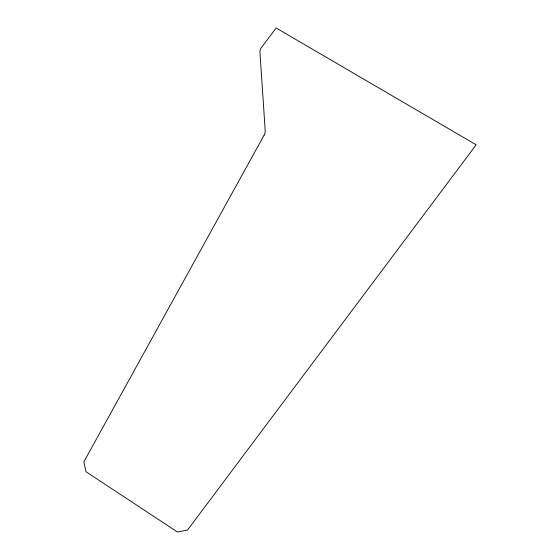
<?xml version="1.0" encoding="UTF-8"?>
<svg xmlns="http://www.w3.org/2000/svg" width="560" height="560" viewBox="0 0 560 560"><rect width="100%" height="100%" fill="white"/><g stroke="black" fill="none" stroke-linecap="round" stroke-linejoin="round"><path stroke-width="0.84" d="M264.117 135.1L83.825 461.909L86.03 471.744L177.464 532L187.474 530.089L476.175 144.816L276.164 28L261.527 47.383A10.948 9.163 14.3 0 0 259.959 52.619L265.181 130.291A11.396 9.926 14 0 1 264.117 135.1"/></g></svg>
